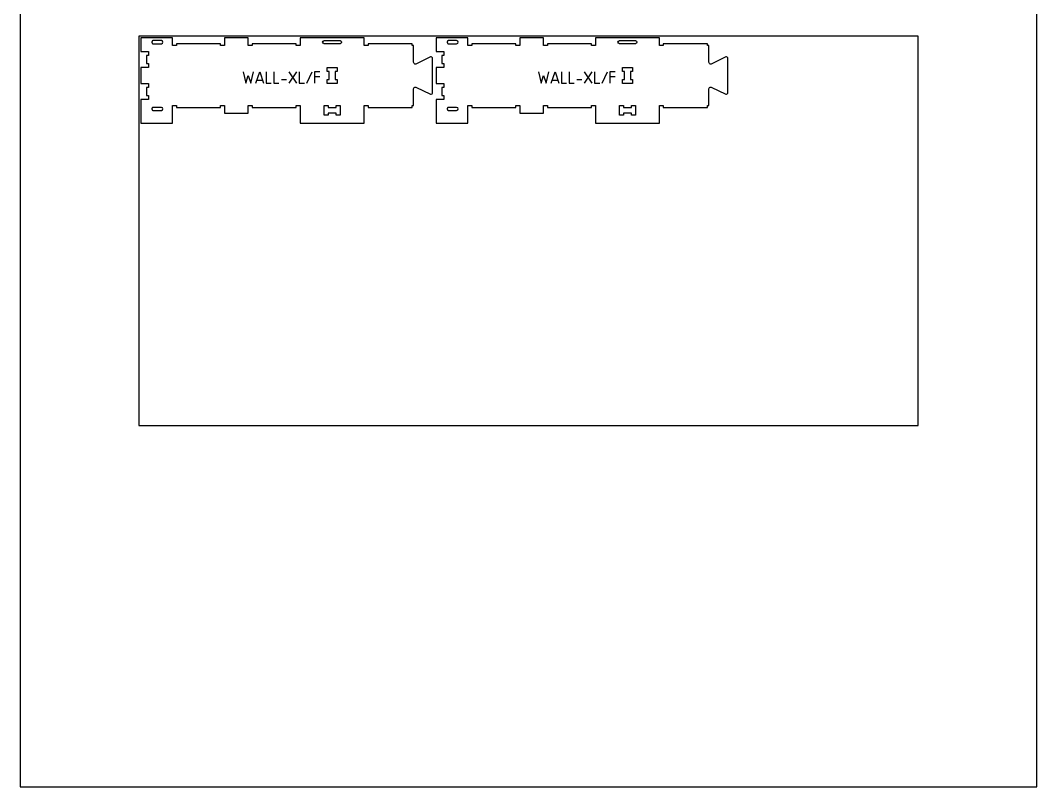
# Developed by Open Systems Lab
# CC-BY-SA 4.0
# Model space of a CAD drawing. Extents: x 0 to 4485, y 0 to 8771.
# Drawn here: x 0 to 3183, y 0 to 2401 of the extents above; entities that cross this region are included whole.
import ezdxf

# ---------------------------------------------------------------- set-up
doc = ezdxf.new("R2010")
doc.units = 0
for name, color, linetype in [('0_SHEET_SPRUCEPLY_2440X122', 1, 'CONTINUOUS'), ('1_ANYTOOL_1MMDEEP_LABELS_S', 2, 'CONTINUOUS'), ('3_ANYTOOL_CUTTHROUGH_INSID', 4, 'CONTINUOUS'), ('4_ANYTOOL_CUTTHROUGH_OUTSI', 5, 'CONTINUOUS'), ('DONOTCUT', 7, 'CONTINUOUS')]:
    doc.layers.add(name, color=color, linetype=linetype)

msp = doc.modelspace()

# ---------------------------------------------------------------- linework, layer by layer
at = {"layer": '0_SHEET_SPRUCEPLY_2440X122'}
msp.add_lwpolyline([(371.7, 2351.2), (371.7, 1131.2), (2811.7, 1131.2), (2811.7, 2351.2)], close=True, dxfattribs=at)
at = {"layer": '1_ANYTOOL_1MMDEEP_LABELS_S', "color": 2}
for points in [[(697.9, 2240), (705.9, 2204), (713.9, 2228), (721.9, 2204), (729.9, 2240)], [(737.9, 2204), (749.9, 2240), (761.9, 2204)], [(769.9, 2240), (769.9, 2204), (785.9, 2204)], [(793.9, 2240), (793.9, 2204), (809.9, 2204)], [(865.9, 2204), (841.9, 2240)], [(841.9, 2204), (865.9, 2240)], [(873.9, 2240), (873.9, 2204), (889.9, 2204)], [(897.9, 2204), (913.9, 2240)], [(937.9, 2240), (921.9, 2240), (921.9, 2204)], [(1622.9, 2240), (1630.9, 2204), (1638.9, 2228), (1646.9, 2204), (1654.9, 2240)], [(1662.9, 2204), (1674.9, 2240), (1686.9, 2204)], [(1694.9, 2240), (1694.9, 2204), (1710.9, 2204)], [(1718.9, 2240), (1718.9, 2204), (1734.9, 2204)], [(1790.9, 2204), (1766.9, 2240)], [(1766.9, 2204), (1790.9, 2240)], [(1798.9, 2240), (1798.9, 2204), (1814.9, 2204)], [(1822.9, 2204), (1838.9, 2240)], [(1862.9, 2240), (1846.9, 2240), (1846.9, 2204)], [(741.3, 2214), (758.6, 2214)], [(817.9, 2216), (833.9, 2216)], [(937.9, 2224), (921.9, 2224)], [(1666.3, 2214), (1683.6, 2214)], [(1742.9, 2216), (1758.9, 2216)], [(1862.9, 2224), (1846.9, 2224)]]:
    msp.add_lwpolyline(points, dxfattribs=at)
at = {"layer": '3_ANYTOOL_CUTTHROUGH_INSID'}
for points in [[(441.7, 2337.5), (416, 2337.5), (415.9, 2337.5), (415.8, 2337.5), (415.7, 2337.5), (415.6, 2337.5), (415.5, 2337.5), (415.4, 2337.4), (415.3, 2337.4), (415.2, 2337.4), (415.1, 2337.4), (415, 2337.4), (414.9, 2337.3), (414.8, 2337.3), (414.7, 2337.3), (414.6, 2337.2), (414.5, 2337.2), (414.4, 2337.1), (414.3, 2337.1), (414.2, 2337), (414.1, 2337), (414, 2336.9), (413.9, 2336.9), (413.9, 2336.8), (413.8, 2336.7), (413.7, 2336.7), (413.6, 2336.6), (413.5, 2336.5), (413.4, 2336.5), (413.4, 2336.4), (413.3, 2336.3), (413.2, 2336.2), (413.1, 2336.1), (413.1, 2336.1), (413, 2336), (412.9, 2335.9), (412.9, 2335.8), (412.8, 2335.7), (412.7, 2335.6), (412.7, 2335.5), (412.6, 2335.4), (412.6, 2335.3), (412.5, 2335.2), (412.5, 2335.1), (412.4, 2335), (412.4, 2334.9), (412.3, 2334.8), (412.3, 2334.7), (412.2, 2334.6), (412.2, 2334.5), (412.2, 2334.4), (412.1, 2334.2), (412.1, 2334.1), (412.1, 2334), (412.1, 2333.9), (412.1, 2333.8), (412, 2333.7), (412, 2333.6), (412, 2333.5), (412, 2333.4), (412, 2333.3), (412, 2333.2), (412, 2333.1), (412, 2333), (412, 2332.8), (412, 2332.7), (412, 2332.6), (412, 2332.5), (412, 2332.4), (412, 2332.3), (412, 2332.2), (412, 2332.1), (412, 2332), (412, 2331.9), (412, 2331.8), (412.1, 2331.7), (412.1, 2331.6), (412.1, 2331.5), (412.1, 2331.3), (412.1, 2331.2), (412.2, 2331.1), (412.2, 2331), (412.2, 2330.9), (412.3, 2330.8), (412.3, 2330.7), (412.4, 2330.6), (412.4, 2330.5), (412.5, 2330.4), (412.5, 2330.3), (412.6, 2330.2), (412.6, 2330.1), (412.7, 2330), (412.7, 2329.9), (412.8, 2329.8), (412.9, 2329.7), (412.9, 2329.6), (413, 2329.5), (413.1, 2329.4), (413.1, 2329.3), (413.2, 2329.3), (413.3, 2329.2), (413.4, 2329.1), (413.4, 2329), (413.5, 2328.9), (413.6, 2328.9), (413.7, 2328.8), (413.8, 2328.7), (413.9, 2328.7), (413.9, 2328.6), (414, 2328.6), (414.1, 2328.5), (414.2, 2328.4), (414.3, 2328.4), (414.4, 2328.3), (414.5, 2328.3), (414.6, 2328.3), (414.7, 2328.2), (414.8, 2328.2), (414.9, 2328.2), (415, 2328.1), (415.1, 2328.1), (415.2, 2328.1), (415.3, 2328.1), (415.4, 2328), (415.5, 2328), (415.6, 2328), (415.7, 2328), (415.8, 2328), (415.9, 2328), (416, 2328), (441.7, 2328, 1)], [(951.7, 2337.5), (1001.7, 2337.5, -1), (1001.7, 2328), (951.7, 2328, -1)], [(1366.7, 2337.5), (1341, 2337.5), (1340.9, 2337.5), (1340.8, 2337.5), (1340.7, 2337.5), (1340.6, 2337.5), (1340.5, 2337.5), (1340.4, 2337.4), (1340.3, 2337.4), (1340.2, 2337.4), (1340.1, 2337.4), (1340, 2337.4), (1339.9, 2337.3), (1339.8, 2337.3), (1339.7, 2337.3), (1339.6, 2337.2), (1339.5, 2337.2), (1339.4, 2337.1), (1339.3, 2337.1), (1339.2, 2337), (1339.1, 2337), (1339, 2336.9), (1338.9, 2336.9), (1338.9, 2336.8), (1338.8, 2336.7), (1338.7, 2336.7), (1338.6, 2336.6), (1338.5, 2336.5), (1338.4, 2336.5), (1338.4, 2336.4), (1338.3, 2336.3), (1338.2, 2336.2), (1338.1, 2336.1), (1338.1, 2336.1), (1338, 2336), (1337.9, 2335.9), (1337.9, 2335.8), (1337.8, 2335.7), (1337.7, 2335.6), (1337.7, 2335.5), (1337.6, 2335.4), (1337.6, 2335.3), (1337.5, 2335.2), (1337.5, 2335.1), (1337.4, 2335), (1337.4, 2334.9), (1337.3, 2334.8), (1337.3, 2334.7), (1337.2, 2334.6), (1337.2, 2334.5), (1337.2, 2334.4), (1337.1, 2334.2), (1337.1, 2334.1), (1337.1, 2334), (1337.1, 2333.9), (1337.1, 2333.8), (1337, 2333.7), (1337, 2333.6), (1337, 2333.5), (1337, 2333.4), (1337, 2333.3), (1337, 2333.2), (1337, 2333.1), (1337, 2333), (1337, 2332.8), (1337, 2332.7), (1337, 2332.6), (1337, 2332.5), (1337, 2332.4), (1337, 2332.3), (1337, 2332.2), (1337, 2332.1), (1337, 2332), (1337, 2331.9), (1337, 2331.8), (1337.1, 2331.7), (1337.1, 2331.6), (1337.1, 2331.5), (1337.1, 2331.3), (1337.1, 2331.2), (1337.2, 2331.1), (1337.2, 2331), (1337.2, 2330.9), (1337.3, 2330.8), (1337.3, 2330.7), (1337.4, 2330.6), (1337.4, 2330.5), (1337.5, 2330.4), (1337.5, 2330.3), (1337.6, 2330.2), (1337.6, 2330.1), (1337.7, 2330), (1337.7, 2329.9), (1337.8, 2329.8), (1337.9, 2329.7), (1337.9, 2329.6), (1338, 2329.5), (1338.1, 2329.4), (1338.1, 2329.3), (1338.2, 2329.3), (1338.3, 2329.2), (1338.4, 2329.1), (1338.4, 2329), (1338.5, 2328.9), (1338.6, 2328.9), (1338.7, 2328.8), (1338.8, 2328.7), (1338.9, 2328.7), (1338.9, 2328.6), (1339, 2328.6), (1339.1, 2328.5), (1339.2, 2328.4), (1339.3, 2328.4), (1339.4, 2328.3), (1339.5, 2328.3), (1339.6, 2328.3), (1339.7, 2328.2), (1339.8, 2328.2), (1339.9, 2328.2), (1340, 2328.1), (1340.1, 2328.1), (1340.2, 2328.1), (1340.3, 2328.1), (1340.4, 2328), (1340.5, 2328), (1340.6, 2328), (1340.7, 2328), (1340.8, 2328), (1340.9, 2328), (1341, 2328), (1366.7, 2328, 1)], [(1876.7, 2337.5), (1926.7, 2337.5, -1), (1926.7, 2328), (1876.7, 2328, -1)], [(441.7, 2119, 1), (441.7, 2128.5), (416, 2128.5), (415.9, 2128.5), (415.8, 2128.5), (415.7, 2128.5), (415.6, 2128.5), (415.5, 2128.5), (415.4, 2128.4), (415.3, 2128.4), (415.2, 2128.4), (415.1, 2128.4), (415, 2128.4), (414.9, 2128.3), (414.8, 2128.3), (414.7, 2128.3), (414.6, 2128.2), (414.5, 2128.2), (414.4, 2128.1), (414.3, 2128.1), (414.2, 2128), (414.1, 2128), (414, 2127.9), (413.9, 2127.9), (413.9, 2127.8), (413.8, 2127.7), (413.7, 2127.7), (413.6, 2127.6), (413.5, 2127.5), (413.4, 2127.5), (413.4, 2127.4), (413.3, 2127.3), (413.2, 2127.2), (413.1, 2127.1), (413.1, 2127.1), (413, 2127), (412.9, 2126.9), (412.9, 2126.8), (412.8, 2126.7), (412.7, 2126.6), (412.7, 2126.5), (412.6, 2126.4), (412.6, 2126.3), (412.5, 2126.2), (412.5, 2126.1), (412.4, 2126), (412.4, 2125.9), (412.3, 2125.8), (412.3, 2125.7), (412.2, 2125.6), (412.2, 2125.5), (412.2, 2125.4), (412.1, 2125.2), (412.1, 2125.1), (412.1, 2125), (412.1, 2124.9), (412.1, 2124.8), (412, 2124.7), (412, 2124.6), (412, 2124.5), (412, 2124.4), (412, 2124.3), (412, 2124.2), (412, 2124.1), (412, 2124), (412, 2123.8), (412, 2123.7), (412, 2123.6), (412, 2123.5), (412, 2123.4), (412, 2123.3), (412, 2123.2), (412, 2123.1), (412, 2123), (412, 2122.9), (412, 2122.8), (412.1, 2122.7), (412.1, 2122.6), (412.1, 2122.5), (412.1, 2122.3), (412.1, 2122.2), (412.2, 2122.1), (412.2, 2122), (412.2, 2121.9), (412.3, 2121.8), (412.3, 2121.7), (412.4, 2121.6), (412.4, 2121.5), (412.5, 2121.4), (412.5, 2121.3), (412.6, 2121.2), (412.6, 2121.1), (412.7, 2121), (412.7, 2120.9), (412.8, 2120.8), (412.9, 2120.7), (412.9, 2120.6), (413, 2120.5), (413.1, 2120.4), (413.1, 2120.3), (413.2, 2120.3), (413.3, 2120.2), (413.4, 2120.1), (413.4, 2120), (413.5, 2119.9), (413.6, 2119.9), (413.7, 2119.8), (413.8, 2119.7), (413.9, 2119.7), (413.9, 2119.6), (414, 2119.6), (414.1, 2119.5), (414.2, 2119.4), (414.3, 2119.4), (414.4, 2119.3), (414.5, 2119.3), (414.6, 2119.3), (414.7, 2119.2), (414.8, 2119.2), (414.9, 2119.2), (415, 2119.1), (415.1, 2119.1), (415.2, 2119.1), (415.3, 2119.1), (415.4, 2119), (415.5, 2119), (415.6, 2119), (415.7, 2119), (415.8, 2119), (415.9, 2119), (416, 2119)], [(1366.7, 2119, 1), (1366.7, 2128.5), (1341, 2128.5), (1340.9, 2128.5), (1340.8, 2128.5), (1340.7, 2128.5), (1340.6, 2128.5), (1340.5, 2128.5), (1340.4, 2128.4), (1340.3, 2128.4), (1340.2, 2128.4), (1340.1, 2128.4), (1340, 2128.4), (1339.9, 2128.3), (1339.8, 2128.3), (1339.7, 2128.3), (1339.6, 2128.2), (1339.5, 2128.2), (1339.4, 2128.1), (1339.3, 2128.1), (1339.2, 2128), (1339.1, 2128), (1339, 2127.9), (1338.9, 2127.9), (1338.9, 2127.8), (1338.8, 2127.7), (1338.7, 2127.7), (1338.6, 2127.6), (1338.5, 2127.5), (1338.4, 2127.5), (1338.4, 2127.4), (1338.3, 2127.3), (1338.2, 2127.2), (1338.1, 2127.1), (1338.1, 2127.1), (1338, 2127), (1337.9, 2126.9), (1337.9, 2126.8), (1337.8, 2126.7), (1337.7, 2126.6), (1337.7, 2126.5), (1337.6, 2126.4), (1337.6, 2126.3), (1337.5, 2126.2), (1337.5, 2126.1), (1337.4, 2126), (1337.4, 2125.9), (1337.3, 2125.8), (1337.3, 2125.7), (1337.2, 2125.6), (1337.2, 2125.5), (1337.2, 2125.4), (1337.1, 2125.2), (1337.1, 2125.1), (1337.1, 2125), (1337.1, 2124.9), (1337.1, 2124.8), (1337, 2124.7), (1337, 2124.6), (1337, 2124.5), (1337, 2124.4), (1337, 2124.3), (1337, 2124.2), (1337, 2124.1), (1337, 2124), (1337, 2123.8), (1337, 2123.7), (1337, 2123.6), (1337, 2123.5), (1337, 2123.4), (1337, 2123.3), (1337, 2123.2), (1337, 2123.1), (1337, 2123), (1337, 2122.9), (1337, 2122.8), (1337.1, 2122.7), (1337.1, 2122.6), (1337.1, 2122.5), (1337.1, 2122.3), (1337.1, 2122.2), (1337.2, 2122.1), (1337.2, 2122), (1337.2, 2121.9), (1337.3, 2121.8), (1337.3, 2121.7), (1337.4, 2121.6), (1337.4, 2121.5), (1337.5, 2121.4), (1337.5, 2121.3), (1337.6, 2121.2), (1337.6, 2121.1), (1337.7, 2121), (1337.7, 2120.9), (1337.8, 2120.8), (1337.9, 2120.7), (1337.9, 2120.6), (1338, 2120.5), (1338.1, 2120.4), (1338.1, 2120.3), (1338.2, 2120.3), (1338.3, 2120.2), (1338.4, 2120.1), (1338.4, 2120), (1338.5, 2119.9), (1338.6, 2119.9), (1338.7, 2119.8), (1338.8, 2119.7), (1338.9, 2119.7), (1338.9, 2119.6), (1339, 2119.6), (1339.1, 2119.5), (1339.2, 2119.4), (1339.3, 2119.4), (1339.4, 2119.3), (1339.5, 2119.3), (1339.6, 2119.3), (1339.7, 2119.2), (1339.8, 2119.2), (1339.9, 2119.2), (1340, 2119.1), (1340.1, 2119.1), (1340.2, 2119.1), (1340.3, 2119.1), (1340.4, 2119), (1340.5, 2119), (1340.6, 2119), (1340.7, 2119), (1340.8, 2119), (1340.9, 2119), (1341, 2119)]]:
    msp.add_lwpolyline(points, format="xyb", close=True, dxfattribs=at)
for points in [[(967.5, 2215.4), (967.5, 2240.9), (961.5, 2240.9), (961.5, 2253.4), (992, 2253.4), (992, 2240.9), (986, 2240.9), (986, 2215.4), (992, 2215.4), (992, 2202.9), (961.5, 2202.9), (961.5, 2215.4)], [(1892.5, 2215.4), (1892.5, 2240.9), (1886.5, 2240.9), (1886.5, 2253.4), (1917, 2253.4), (1917, 2240.9), (1911, 2240.9), (1911, 2215.4), (1917, 2215.4), (1917, 2202.9), (1886.5, 2202.9), (1886.5, 2215.4)], [(989.5, 2110), (964, 2110), (964, 2104), (951.5, 2104), (951.5, 2134.5), (964, 2134.5), (964, 2128.5), (989.5, 2128.5), (989.5, 2134.5), (1002, 2134.5), (1002, 2104), (989.5, 2104)], [(1914.5, 2110), (1889, 2110), (1889, 2104), (1876.5, 2104), (1876.5, 2134.5), (1889, 2134.5), (1889, 2128.5), (1914.5, 2128.5), (1914.5, 2134.5), (1927, 2134.5), (1927, 2104), (1914.5, 2104)]]:
    msp.add_lwpolyline(points, close=True, dxfattribs=at)
at = {"layer": '4_ANYTOOL_CUTTHROUGH_OUTSI'}
for points in [[(1089, 2328), (1089, 2322), (1076.5, 2322), (1076.5, 2346), (877, 2346), (877, 2322), (864.5, 2322), (864.5, 2328), (726.5, 2328), (726.5, 2322), (714, 2322), (714, 2346), (639.5, 2346), (639.5, 2322), (627, 2322), (627, 2328), (489, 2328), (489, 2322), (476.5, 2322), (476.5, 2346), (377, 2346), (377, 2303.5), (401, 2303.5), (401, 2291), (395, 2291), (395, 2265.5), (401, 2265.5), (401, 2253), (377, 2253), (377, 2203.5), (401, 2203.5), (401, 2191), (395, 2191), (395, 2165.5), (401, 2165.5), (401, 2153), (377, 2153), (377, 2078.5), (476.5, 2078.5), (476.5, 2134.5), (489, 2134.5), (489, 2128.5), (627, 2128.5), (627, 2134.5), (639.5, 2134.5), (639.5, 2110.5), (714, 2110.5), (714, 2134.5), (726.5, 2134.5), (726.5, 2128.5), (864.5, 2128.5), (864.5, 2134.5), (877, 2134.5), (877, 2078.5), (1076.5, 2078.5), (1076.5, 2134.5), (1089, 2134.5), (1089, 2128.5), (1227, 2128.5), (1227, 2134.5), (1231.5, 2134.5), (1231.5, 2186.2), (1231.5, 2186.2, -0.463455), (1238.7, 2192.3), (1238.8, 2192.3), (1238.8, 2192.3), (1284.8, 2169.6), (1284.8, 2169.6, 0.461531), (1291.5, 2175.3), (1291.5, 2281.2, 0.461531), (1284.8, 2286.8), (1238.8, 2264.2), (1238.8, 2264.2), (1238.7, 2264.2), (1238.7, 2264.2, -0.463455), (1231.5, 2270.3), (1231.5, 2322), (1227, 2322), (1227, 2328), (1089, 2328)], [(2014, 2328), (2014, 2322), (2001.5, 2322), (2001.5, 2346), (1802, 2346), (1802, 2322), (1789.5, 2322), (1789.5, 2328), (1651.5, 2328), (1651.5, 2322), (1639, 2322), (1639, 2346), (1564.5, 2346), (1564.5, 2322), (1552, 2322), (1552, 2328), (1414, 2328), (1414, 2322), (1401.5, 2322), (1401.5, 2346), (1302, 2346), (1302, 2303.5), (1326, 2303.5), (1326, 2291), (1320, 2291), (1320, 2265.5), (1326, 2265.5), (1326, 2253), (1302, 2253), (1302, 2203.5), (1326, 2203.5), (1326, 2191), (1320, 2191), (1320, 2165.5), (1326, 2165.5), (1326, 2153), (1302, 2153), (1302, 2078.5), (1401.5, 2078.5), (1401.5, 2134.5), (1414, 2134.5), (1414, 2128.5), (1552, 2128.5), (1552, 2134.5), (1564.5, 2134.5), (1564.5, 2110.5), (1639, 2110.5), (1639, 2134.5), (1651.5, 2134.5), (1651.5, 2128.5), (1789.5, 2128.5), (1789.5, 2134.5), (1802, 2134.5), (1802, 2078.5), (2001.5, 2078.5), (2001.5, 2134.5), (2014, 2134.5), (2014, 2128.5), (2152, 2128.5), (2152, 2134.5), (2156.5, 2134.5), (2156.5, 2186.2), (2156.5, 2186.2, -0.463455), (2163.7, 2192.3), (2163.8, 2192.3), (2163.8, 2192.3), (2209.8, 2169.6), (2209.8, 2169.6, 0.461531), (2216.5, 2175.3), (2216.5, 2281.2, 0.461531), (2209.8, 2286.8), (2163.8, 2264.2), (2163.8, 2264.2), (2163.7, 2264.2), (2163.7, 2264.2, -0.463455), (2156.5, 2270.3), (2156.5, 2322), (2152, 2322), (2152, 2328), (2014, 2328)]]:
    msp.add_lwpolyline(points, format="xyb", close=True, dxfattribs=at)
at = {"layer": 'DONOTCUT'}
msp.add_lwpolyline([(0, 0), (3183.4, 0), (3183.4, 5593.4), (0, 5593.4)], close=True, dxfattribs=at)

doc.saveas('drawing.dxf')
